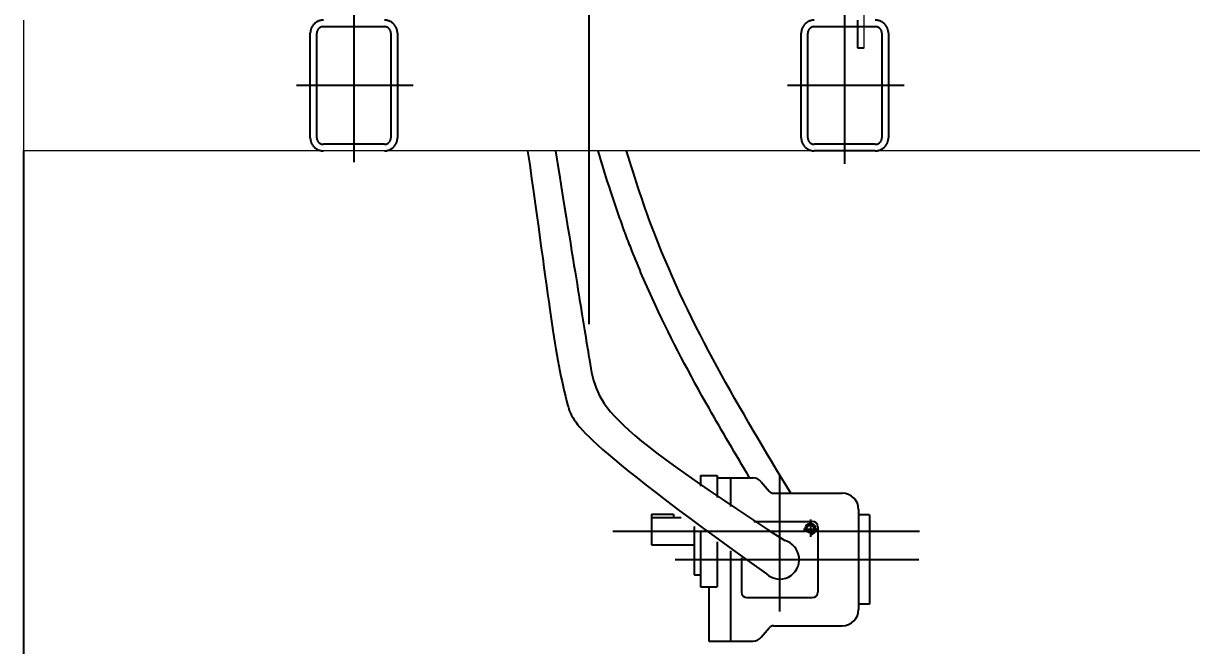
# Model space of a CAD drawing. Header units: inches. Extents: x -625 to 9875, y -125 to 7300.
# Drawn here: x 986 to 2059, y 2554 to 3125 of the extents above; entities that cross this region are included whole.
import ezdxf

# ---------------------------------------------------------------- set-up
doc = ezdxf.new("R2010")
doc.units = ezdxf.units.IN
doc.header["$LTSCALE"] = 250
doc.linetypes.add('CENTER', pattern=[2, 1.25, -0.25, 0.25, -0.25])
doc.linetypes.add('DASHED', pattern=[0.75, 0.5, -0.25])
for name, color, linetype in [('1轮廓实线层', 7, 'Continuous'), ('2细线层', 4, 'Continuous'), ('3中心线层', 1, 'CENTER'), ('4虚线层', 6, 'DASHED')]:
    doc.layers.add(name, color=color, linetype=linetype)
doc.styles.add('TH_GBDIM', font='romans.shx', dxfattribs={"width": 0.8, "bigfont": 'gbcbig.shx'})
doc.dimstyles.new('TH_GBDIM', dxfattribs={"dimscale": 25, "dimtxt": 3.5, "dimasz": 2.5, "dimexe": 2, "dimexo": 0, "dimgap": 1.5, "dimtad": 1, "dimdec": 1, "dimzin": 0, "dimdsep": 46, "dimtxsty": 'TH_GBDIM', "dimcen": 2.5, "dimclrd": 130, "dimclre": 130, "dimclrt": 3, "dimadec": 0, "dimazin": 0, "dimtfac": 0.714286, "dimtdec": 1, "dimtmove": 0, "dimatfit": 3, "dimfxl": 0, "dimtzin": 0, "dimlwd": -1, "dimlwe": -1, "dimarcsym": 0})

# ---------------------------------------------------------------- blocks, each defined once
blk = doc.blocks.new('*D81')
at = {"layer": '1轮廓实线层', "color": 130}
for p, q in [((986.2, 3008), (986.2, 2444.7)), ((5186.2, 3008), (5186.2, 2444.7)), ((1048.7, 2494.7), (5123.7, 2494.7))]:
    blk.add_line(p, q, dxfattribs=at)
for points in [[(1048.7, 2505.2), (1048.7, 2484.3), (986.2, 2494.7)], [(5123.7, 2505.2), (5123.7, 2484.3), (5186.2, 2494.7)]]:
    blk.add_solid(points, dxfattribs=at)
at = {"layer": 'Defpoints', "color": 0}
for p in [(986.2, 3008), (5186.2, 3008), (5186.2, 2494.7)]:
    blk.add_point(p, dxfattribs=at)
at = {"layer": '1轮廓实线层', "color": 3, "insert": (3086.2, 2576), "char_height": 87.5, "attachment_point": 5, "style": 'TH_GBDIM'}
blk.add_mtext('4200{}{}', dxfattribs=at)

msp = doc.modelspace()

# ---------------------------------------------------------------- linework, layer by layer
at = {"layer": '1轮廓实线层', "linetype": 'Continuous', "lineweight": 18}
for p in [(986.19, 3128.05), (5186.19, 3008.05)]:
    msp.add_line(p, (986.19, 3008.05), dxfattribs=at)
at = {"layer": '1轮廓实线层'}
for p, q in [((1751.97, 3128.05), (1751.97, 3102.71)), ((1751.97, 3102.71), (1757.97, 3102.71)), ((1607.9, 2710.07), (1622.9, 2710.07)), ((1607.9, 2710.07), (1607.9, 2700.46)), ((1622.9, 2710.07), (1622.9, 2690.1)), ((1622.9, 2708.07), (1655.73, 2708.07)), ((1635.4, 2708.07), (1635.4, 2681.76)), ((1663.4, 2704.49), (1670.8, 2695.66)), ((1674.63, 2693.87), (1737.9, 2693.87)), ((1562.9, 2674.56), (1582.9, 2674.56)), ((1562.9, 2674.56), (1562.9, 2646.56)), ((1562.9, 2671.56), (1589.91, 2671.56)), ((1582.9, 2674.56), (1582.9, 2671.56)), ((1752.9, 2678.87), (1752.9, 2587.27)), ((1762.9, 2674.19), (1752.9, 2674.19)), ((1762.9, 2674.19), (1762.9, 2591.95)), ((1601.9, 2663.39), (1601.9, 2619.06)), ((1656.61, 2668.07), (1710.4, 2668.07)), ((1715.4, 2663.07), (1715.4, 2603.07)), ((1607.9, 2659.35), (1607.9, 2608.05)), ((1622.9, 2649.34), (1622.9, 2608.05)), ((1562.9, 2646.56), (1601.9, 2646.56)), ((1635.4, 2641.09), (1635.4, 2558.07)), ((1645.4, 2634.56), (1645.4, 2603.07)), ((1601.9, 2619.06), (1607.9, 2619.06)), ((1607.9, 2608.05), (1622.9, 2608.05)), ((1615.4, 2608.05), (1615.4, 2558.07)), ((1650.4, 2598.07), (1710.4, 2598.07)), ((1762.9, 2591.95), (1752.9, 2591.95)), ((1663.4, 2561.65), (1670.8, 2570.49)), ((1674.63, 2572.27), (1737.9, 2572.27)), ((1615.4, 2558.07), (1645.4, 2558.07)), ((1622.9, 2558.07), (1655.73, 2558.07)), ((1645.4, 2558.07), (1655.73, 2558.07))]:
    msp.add_line(p, q, dxfattribs=at)
msp.add_circle((1708.65, 2660.99), 3.5, dxfattribs=at)
for centre, radius, start, end in [((1655.73, 2698.07), 10, 39.94673, 90), ((1674.63, 2698.87), 5, 219.94673, 270), ((1737.9, 2678.87), 15, 0, 90), ((1710.4, 2663.07), 5, 0, 90), ((1680.4, 2633.07), 18, 227.65513, 74.93013), ((1650.4, 2603.07), 5, 180, 270), ((1710.4, 2603.07), 5, 270, 0), ((1737.9, 2587.27), 15, 270, 0), ((1674.63, 2567.27), 5, 90, 140.05327), ((1655.73, 2568.07), 10, 270, 320.05327)]:
    msp.add_arc(centre, radius, start, end, dxfattribs=at)
for points, knots in [([(1449.1, 3008.05), (1469.35, 2867.31), (1473.36, 2821.05), (1490.07, 2759.39), (1493.83, 2744.53), (1668.27, 2619.77)], [1032.0805, 1032.0805, 1032.0805, 1032.0805, 1169.7475305, 1169.7475305, 1213.2572234, 1213.2572234, 1213.2572234, 1213.2572234]), ([(1474.64, 3008.05), (1494.84, 2882.83), (1499.19, 2856.64), (1512.53, 2774.47), (1511.25, 2763.42), (1685.08, 2650.45)], [1038.7822016, 1038.7822016, 1038.7822016, 1038.7822016, 1115.7768, 1115.7768, 1213.5190096, 1213.5190096, 1213.5190096, 1213.5190096]), ([(1652.88, 2708.07), (1640.29, 2729.11), (1627.77, 2750.31), (1598.18, 2802.59), (1581.47, 2834.02), (1562.21, 2875.38), (1558.22, 2884.3), (1551.07, 2900.97), (1547.88, 2908.7), (1542.88, 2921.35), (1541.01, 2926.24), (1537.35, 2936.03), (1535.57, 2940.94), (1530.33, 2955.72), (1527, 2965.61), (1520.29, 2986.35), (1516.94, 2997.2), (1513.68, 3008.05)], [31.5282967, 31.5282967, 31.5282967, 31.5282967, 104.7775175, 104.7775175, 209.555035, 209.555035, 238.0164858, 238.0164858, 262.2138282, 262.2138282, 277.2847084, 277.2847084, 292.3555886, 292.3555886, 322.497349, 322.497349, 355.3521192, 355.3521192, 355.3521192, 355.3521192]), ([(1690.57, 2693.87), (1644.43, 2770.57), (1584.61, 2870.02), (1547.69, 2982.14), (1539.8, 3008.05)], [0, 0, 0, 0, 268.4477931, 347.9998761, 347.9998761, 347.9998761, 347.9998761])]:
    msp.add_open_spline(points, degree=3, knots=knots, dxfattribs=at)
at = {"layer": '2细线层', "color": 7, "linetype": 'Continuous', "lineweight": 18}
msp.add_line((1757.97, 3102.71), (1757.97, 3198.53), dxfattribs=at)
at = {"layer": '2细线层'}
msp.add_arc((1708.65, 2660.99), 5, 270, 180, dxfattribs=at)
at = {"layer": '3中心线层'}
for p, q in [((1505.24, 3639.48), (1505.24, 2849.03)), ((1289.56, 3144.13), (1289.56, 2997.57)), ((1740.23, 2996.06), (1740.23, 3141.38)), ((1344.09, 3068.05), (1236.94, 3068.05)), ((1794.75, 3068.05), (1687.61, 3068.05)), ((1680.4, 2710.07), (1680.4, 2585.28)), ((1702.35, 2660.99), (1714.83, 2660.99)), ((1708.65, 2669.7), (1708.65, 2653.8)), ((1527.21, 2659.06), (1808.88, 2659.06)), ((1584.58, 2633.07), (1808.08, 2633.07))]:
    msp.add_line(p, q, dxfattribs=at)
at = {"layer": '4虚线层'}
for p, q in [((1261.56, 3122.05), (1317.56, 3122.05)), ((1712.23, 3122.05), (1768.23, 3122.05)), ((1249.56, 3020.05), (1249.56, 3116.05)), ((1255.56, 3020.05), (1255.56, 3116.05)), ((1323.56, 3116.05), (1323.56, 3020.05)), ((1329.56, 3116.05), (1329.56, 3020.05)), ((1700.23, 3020.05), (1700.23, 3116.05)), ((1706.23, 3020.05), (1706.23, 3116.05)), ((1774.23, 3116.05), (1774.23, 3020.05)), ((1780.23, 3116.05), (1780.23, 3020.05)), ((1317.56, 3014.05), (1261.56, 3014.05)), ((1768.23, 3014.05), (1712.23, 3014.05)), ((1768.23, 3008.05), (1712.23, 3008.05))]:
    msp.add_line(p, q, dxfattribs=at)
for centre, radius, start, end in [((1261.56, 3116.05), 12, 90, 180), ((1261.56, 3116.05), 6, 90, 180), ((1317.56, 3116.05), 12, 0, 90), ((1317.56, 3116.05), 6, 0, 90), ((1712.23, 3116.05), 12, 90, 180), ((1712.23, 3116.05), 6, 90, 180), ((1768.23, 3116.05), 12, 0, 90), ((1768.23, 3116.05), 6, 0, 90), ((1261.56, 3020.05), 12, 180, 270), ((1261.56, 3020.05), 6, 180, 270), ((1317.56, 3020.05), 6, 270, 0), ((1317.56, 3020.05), 12, 270, 0), ((1712.23, 3020.05), 12, 180, 270), ((1712.23, 3020.05), 6, 180, 270), ((1768.23, 3020.05), 12, 270, 0), ((1768.23, 3020.05), 6, 270, 0)]:
    msp.add_arc(centre, radius, start, end, dxfattribs=at)

# ---------------------------------------------------------------- dimensions: what is measured, and where the dimension line sits
at = {"layer": '1轮廓实线层'}
dim = msp.add_linear_dim(base=(5186.19, 2494.74), p1=(986.19, 3008.05), p2=(5186.19, 3008.05), text='<>{}{}', dimstyle='TH_GBDIM', override={"dimgap": 1.5, "dimtad": 1, "dimjust": 0, "dimdec": 0, "dimlfac": 1, "dimse1": 0, "dimse2": 0, "dimsd1": 0, "dimsd2": 0}, dxfattribs=at)
dim.commit()
dim.dimension.update_dxf_attribs({"geometry": '*D81', "text_midpoint": (3086.19, 2575.99)})

doc.saveas('drawing.dxf')
